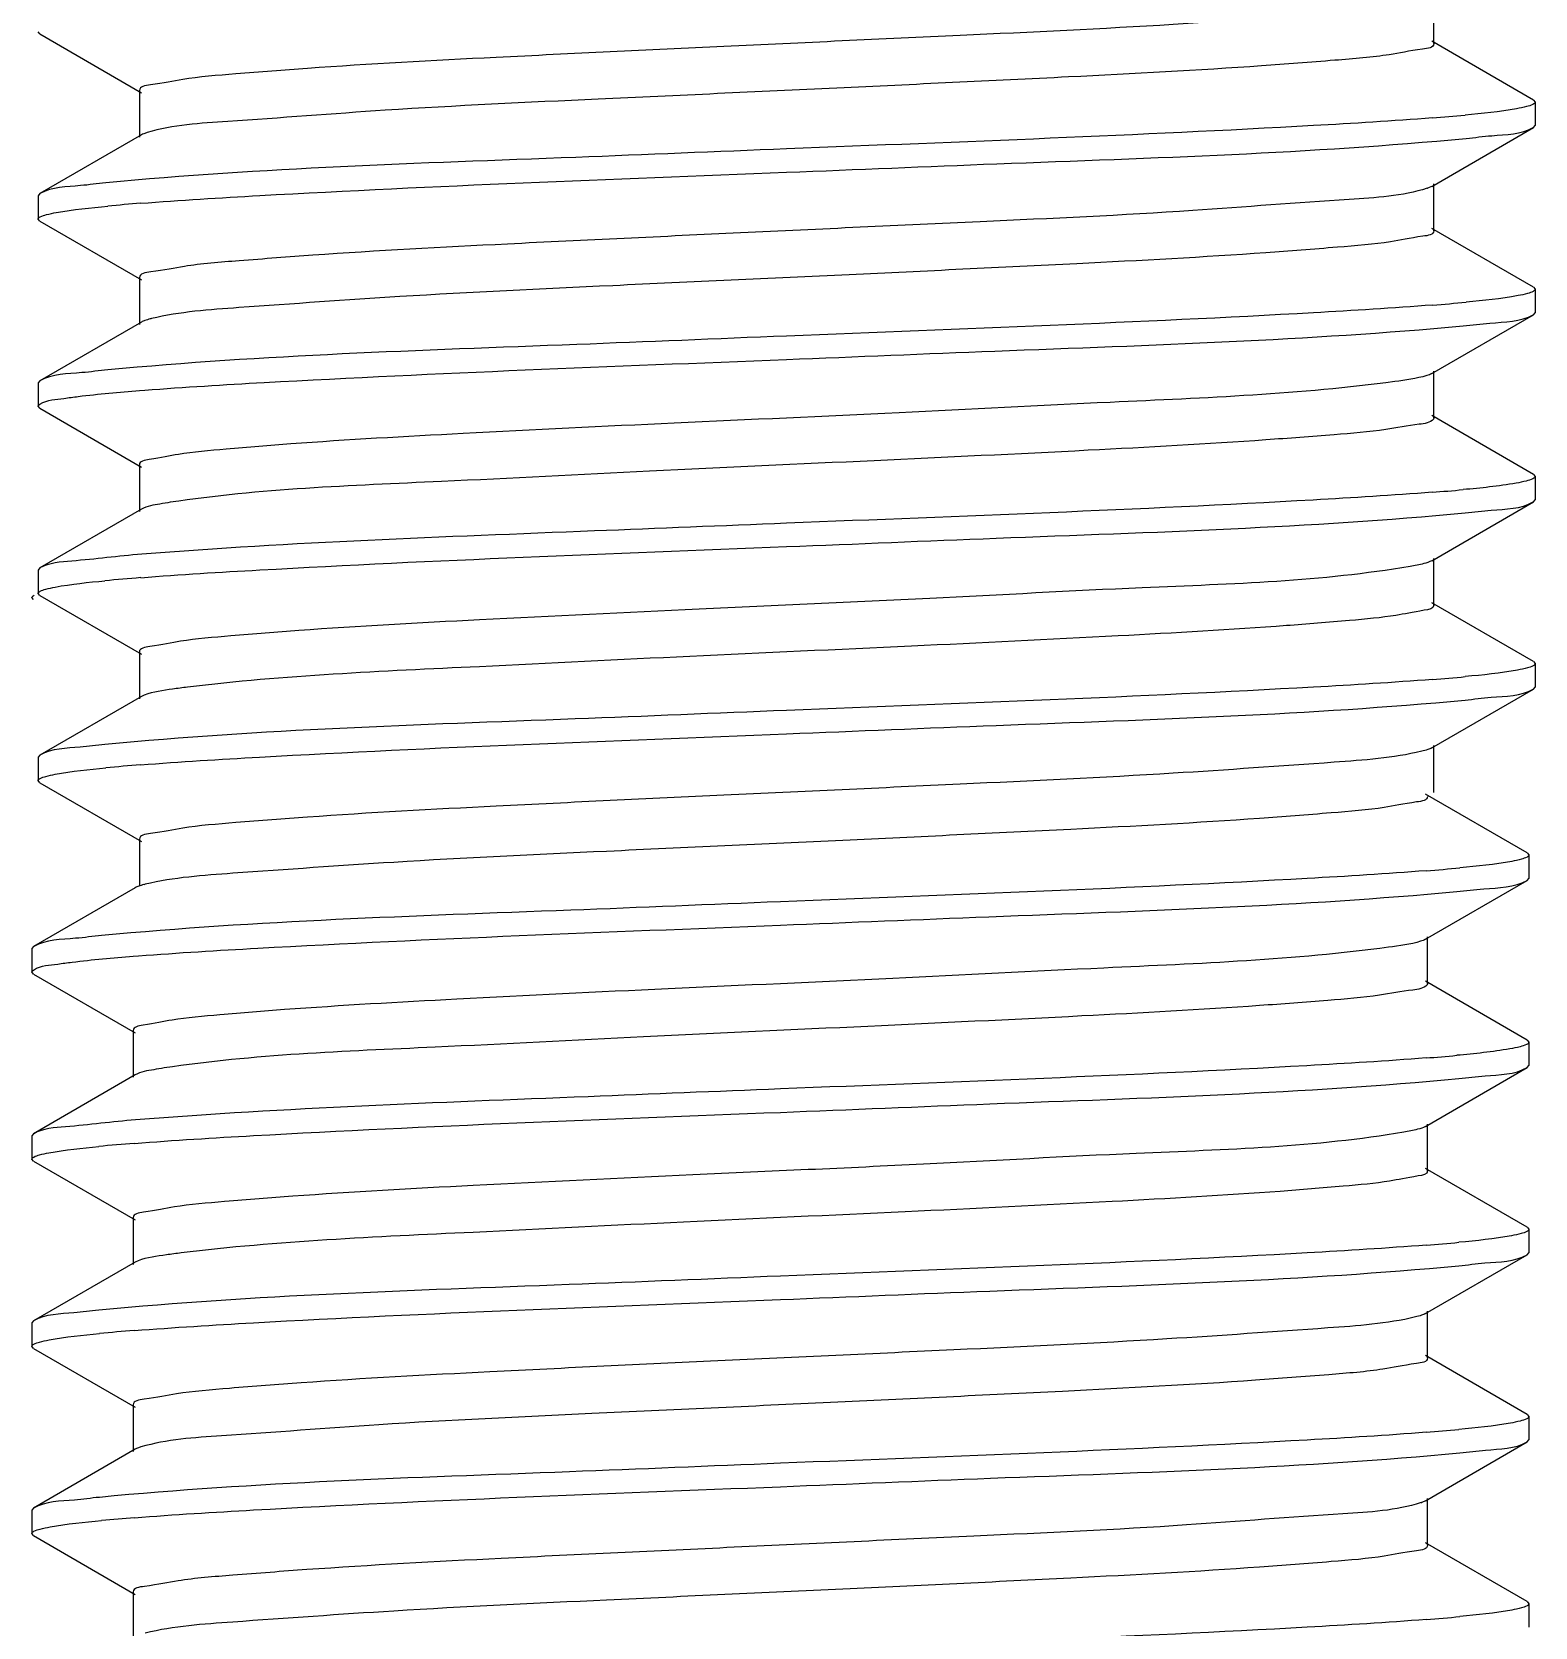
# Model space of a CAD drawing. Extents: x -1396510 to 1250330, y -1892470 to 1623980.
# Drawn here: x -1160440.1 to -1160363.7, y -61603.1 to -61522 of the extents above; entities that cross this region are included whole.
import ezdxf

# ---------------------------------------------------------------- set-up
doc = ezdxf.new("R2010")
doc.units = 0
doc.header["$LTSCALE"] = 1000
doc.header["$MEASUREMENT"] = 0

msp = doc.modelspace()

# ---------------------------------------------------------------- linework, layer by layer
at = {"linetype": 'Continuous'}
for p, q in [((-1160368.821, -61522.557), (-1160368.821, -61520.177)), ((-1160439.734, -61522.066), (-1160439.824, -61521.962)), ((-1160439.734, -61522.066), (-1160434.567, -61525.057)), ((-1160363.758, -61525.428), (-1160368.925, -61522.437)), ((-1160434.671, -61524.937), (-1160434.671, -61527.317)), ((-1160363.758, -61525.428), (-1160363.668, -61525.533)), ((-1160363.668, -61525.532), (-1160363.668, -61526.722)), ((-1160434.567, -61527.196), (-1160439.734, -61530.187)), ((-1160368.925, -61529.817), (-1160363.758, -61526.826)), ((-1160363.758, -61526.826), (-1160363.668, -61526.721)), ((-1160368.821, -61532.077), (-1160368.821, -61529.697)), ((-1160439.734, -61530.187), (-1160439.824, -61530.292)), ((-1160439.824, -61530.292), (-1160439.824, -61531.482)), ((-1160368.925, -61529.817), (-1160369.113, -61529.899)), ((-1160439.734, -61531.586), (-1160439.824, -61531.482)), ((-1160439.734, -61531.586), (-1160434.567, -61534.577)), ((-1160363.758, -61534.947), (-1160368.925, -61531.956)), ((-1160434.671, -61534.456), (-1160434.671, -61536.836)), ((-1160363.758, -61534.947), (-1160363.668, -61535.051)), ((-1160363.668, -61535.051), (-1160363.668, -61536.241)), ((-1160363.758, -61536.346), (-1160363.668, -61536.242)), ((-1160434.567, -61536.716), (-1160439.734, -61539.707)), ((-1160368.925, -61539.337), (-1160363.758, -61536.346)), ((-1160368.821, -61541.596), (-1160368.821, -61539.216)), ((-1160439.734, -61539.707), (-1160439.824, -61539.811)), ((-1160439.824, -61539.811), (-1160439.824, -61541.001)), ((-1160434.665, -61540.203), (-1160434.396, -61540.182)), ((-1160439.734, -61541.105), (-1160439.824, -61541.001)), ((-1160439.734, -61541.105), (-1160434.567, -61544.096)), ((-1160363.758, -61544.467), (-1160368.925, -61541.476)), ((-1160434.671, -61543.976), (-1160434.671, -61546.356)), ((-1160363.758, -61544.467), (-1160363.668, -61544.571)), ((-1160363.668, -61544.571), (-1160363.668, -61545.761)), ((-1160368.925, -61548.856), (-1160363.758, -61545.865)), ((-1160363.758, -61545.865), (-1160363.668, -61545.76)), ((-1160434.567, -61546.235), (-1160439.734, -61549.226)), ((-1160439.734, -61549.226), (-1160439.824, -61549.331)), ((-1160368.821, -61551.115), (-1160368.821, -61548.736)), ((-1160439.824, -61549.331), (-1160439.824, -61550.521)), ((-1160440.051, -61550.835), (-1160440.141, -61550.731)), ((-1160439.734, -61550.625), (-1160439.824, -61550.52)), ((-1160439.734, -61550.625), (-1160434.567, -61553.616)), ((-1160363.758, -61553.986), (-1160368.925, -61550.995)), ((-1160434.671, -61553.495), (-1160434.671, -61555.875)), ((-1160363.758, -61553.986), (-1160363.668, -61554.09)), ((-1160363.668, -61554.09), (-1160363.668, -61555.28)), ((-1160434.422, -61555.689), (-1160434.567, -61555.755)), ((-1160368.925, -61558.376), (-1160363.758, -61555.384)), ((-1160363.758, -61555.384), (-1160363.668, -61555.281)), ((-1160434.567, -61555.755), (-1160439.734, -61558.746)), ((-1160439.734, -61558.746), (-1160439.824, -61558.85)), ((-1160439.824, -61558.85), (-1160439.824, -61560.04)), ((-1160368.821, -61560.635), (-1160368.821, -61558.255)), ((-1160439.734, -61560.144), (-1160439.824, -61560.04)), ((-1160439.734, -61560.144), (-1160434.567, -61563.135)), ((-1160364.075, -61563.716), (-1160369.242, -61560.725)), ((-1160434.671, -61563.015), (-1160434.671, -61565.395)), ((-1160364.075, -61563.716), (-1160363.985, -61563.819)), ((-1160363.985, -61563.82), (-1160363.985, -61565.01)), ((-1160369.242, -61568.105), (-1160364.075, -61565.114)), ((-1160364.075, -61565.114), (-1160363.985, -61565.01)), ((-1160434.884, -61565.484), (-1160440.051, -61568.476)), ((-1160440.051, -61568.476), (-1160440.141, -61568.58)), ((-1160440.141, -61568.58), (-1160440.141, -61569.77)), ((-1160369.138, -61570.365), (-1160369.138, -61567.985)), ((-1160434.982, -61568.972), (-1160434.714, -61568.951)), ((-1160440.051, -61569.874), (-1160440.141, -61569.77)), ((-1160440.051, -61569.874), (-1160434.884, -61572.865)), ((-1160364.075, -61573.235), (-1160369.242, -61570.244)), ((-1160434.988, -61572.745), (-1160434.988, -61575.124)), ((-1160364.075, -61573.235), (-1160363.985, -61573.34)), ((-1160363.985, -61573.339), (-1160363.985, -61574.529)), ((-1160434.884, -61575.004), (-1160440.051, -61577.995)), ((-1160369.242, -61577.625), (-1160364.075, -61574.634)), ((-1160364.075, -61574.634), (-1160363.985, -61574.529)), ((-1160369.138, -61579.884), (-1160369.138, -61577.504)), ((-1160440.051, -61577.995), (-1160440.141, -61578.099)), ((-1160440.141, -61578.099), (-1160440.141, -61579.289)), ((-1160440.051, -61579.393), (-1160440.141, -61579.289)), ((-1160440.051, -61579.393), (-1160434.884, -61582.384)), ((-1160364.075, -61582.755), (-1160369.242, -61579.764)), ((-1160434.988, -61582.264), (-1160434.988, -61584.644)), ((-1160364.075, -61582.755), (-1160363.985, -61582.858)), ((-1160363.985, -61582.859), (-1160363.985, -61584.049)), ((-1160364.075, -61584.153), (-1160363.985, -61584.05)), ((-1160434.884, -61584.523), (-1160440.051, -61587.514)), ((-1160434.739, -61584.457), (-1160434.884, -61584.523)), ((-1160369.242, -61587.144), (-1160364.075, -61584.153)), ((-1160369.138, -61589.404), (-1160369.138, -61587.024)), ((-1160440.051, -61587.514), (-1160440.141, -61587.619)), ((-1160440.141, -61587.619), (-1160440.141, -61588.809)), ((-1160440.051, -61588.913), (-1160440.141, -61588.809)), ((-1160440.051, -61588.913), (-1160434.884, -61591.904)), ((-1160364.075, -61592.274), (-1160369.242, -61589.283)), ((-1160434.988, -61591.783), (-1160434.988, -61594.163)), ((-1160364.075, -61592.274), (-1160363.985, -61592.379)), ((-1160363.985, -61592.378), (-1160363.985, -61593.568)), ((-1160369.242, -61596.664), (-1160364.075, -61593.673)), ((-1160364.075, -61593.673), (-1160363.985, -61593.568)), ((-1160434.884, -61594.043), (-1160440.051, -61597.034)), ((-1160440.051, -61597.034), (-1160440.141, -61597.138)), ((-1160369.242, -61596.664), (-1160369.431, -61596.745)), ((-1160369.138, -61598.923), (-1160369.138, -61596.543)), ((-1160440.141, -61597.138), (-1160440.141, -61598.328)), ((-1160440.051, -61598.432), (-1160440.141, -61598.328)), ((-1160440.051, -61598.432), (-1160434.884, -61601.423)), ((-1160364.075, -61601.794), (-1160369.242, -61598.803)), ((-1160434.988, -61601.303), (-1160434.988, -61603.683)), ((-1160364.075, -61601.794), (-1160363.985, -61601.897)), ((-1160363.985, -61601.898), (-1160363.985, -61603.088))]:
    msp.add_line(p, q, dxfattribs=at)
for centre, radius, start, end in [((-1160377.301, -61418.429), 108.233, 274.45712, 275.33723), ((-1160369.831, -61527.819), 2.2, 287.90926, 289.04399), ((-1160426.233, -61638.086), 107.732, 94.45668, 95.34996), ((-1160377.18, -61429.381), 106.795, 274.45625, 275.37587), ((-1160432.867, -61541.515), 5.112, 103.46037, 104.33038), ((-1160377.497, -61435.121), 110.588, 274.45932, 275.27313), ((-1160426.508, -61653.846), 104.443, 94.4466, 95.44876), ((-1160377.28, -61447.236), 107.984, 274.45712, 275.34294), ((-1160426.444, -61664.134), 105.213, 94.4523, 95.42241), ((-1160377.498, -61458.15), 106.795, 274.45625, 275.37587), ((-1160433.184, -61570.284), 5.112, 103.46037, 104.33038), ((-1160377.814, -61463.89), 110.588, 274.45932, 275.27313), ((-1160426.825, -61682.615), 104.443, 94.4466, 95.44876), ((-1160377.597, -61476.004), 107.984, 274.45712, 275.34294), ((-1160426.761, -61692.902), 105.213, 94.4523, 95.42241), ((-1160377.618, -61485.275), 108.233, 274.45712, 275.33723), ((-1160370.149, -61594.666), 2.2, 287.90926, 289.04399), ((-1160426.55, -61704.932), 107.732, 94.45668, 95.34996), ((-1160377.498, -61496.227), 106.795, 274.45625, 275.37587)]:
    msp.add_arc(centre, radius, start, end, dxfattribs=at)
for points, knots in [([(-1160369.438, -61520.471), (-1160370.893, -61520.819), (-1160375.141, -61521.115), (-1160382.954, -61521.681), (-1160393.311, -61522.165), (-1160404.797, -61522.695), (-1160415.844, -61523.219), (-1160424.188, -61523.658), (-1160429.405, -61524.071), (-1160432.24, -61524.296), (-1160433.578, -61524.598), (-1160434.67, -61524.729), (-1160434.67, -61524.937)], [0, 0, 0, 0, 0.068576, 0.194029, 0.359725, 0.543506, 0.720761, 0.867753, 0.923531, 0.964877, 0.99049, 1, 1, 1, 1]), ([(-1160368.821, -61522.557), (-1160368.822, -61522.77), (-1160369.943, -61522.898), (-1160371.314, -61523.208), (-1160374.222, -61523.434), (-1160379.56, -61523.853), (-1160388.075, -61524.297), (-1160399.306, -61524.825), (-1160410.899, -61525.367), (-1160421.246, -61525.836), (-1160428.86, -61526.45), (-1160432.955, -61526.688), (-1160434.276, -61527.082)], [0, 0, 0, 0, 0.009703, 0.035887, 0.07813, 0.135078, 0.284815, 0.464601, 0.649729, 0.81476, 0.937049, 1, 1, 1, 1]), ([(-1160363.669, -61525.533), (-1160363.669, -61525.586), (-1160363.849, -61525.695), (-1160363.994, -61525.733), (-1160364.106, -61525.762)], [0, 0, 0, 0, 0.314295, 1, 1, 1, 1]), ([(-1160368.889, -61526.335), (-1160370.907, -61526.493), (-1160381.853, -61527.156), (-1160392.811, -61527.556), (-1160401.746, -61527.912)], [0, 0, 0, 0, 0.184553, 1, 1, 1, 1]), ([(-1160364.106, -61525.762), (-1160364.272, -61525.806), (-1160365.306, -61526.01), (-1160366.356, -61526.11), (-1160367.233, -61526.193)], [0, 0, 0, 0, 0.163341, 1, 1, 1, 1]), ([(-1160434.276, -61527.082), (-1160434.333, -61527.099), (-1160434.432, -61527.131), (-1160434.528, -61527.174), (-1160434.567, -61527.196)], [0, 0, 0, 0, 0.569522, 1, 1, 1, 1]), ([(-1160367.175, -61527.377), (-1160366.739, -61527.336), (-1160365.612, -61527.177), (-1160364.379, -61527.186), (-1160363.759, -61526.826)], [0, 0, 0, 0, 0.379133, 1, 1, 1, 1]), ([(-1160401.746, -61527.912), (-1160405.322, -61528.054), (-1160416.871, -61528.548), (-1160428.44, -61528.881), (-1160436.386, -61529.643)], [0, 0, 0, 0, 0.309586, 1, 1, 1, 1]), ([(-1160401.746, -61529.102), (-1160398.183, -61528.96), (-1160386.657, -61528.468), (-1160375.111, -61528.131), (-1160367.175, -61527.377)], [0, 0, 0, 0, 0.309073, 1, 1, 1, 1]), ([(-1160436.386, -61529.643), (-1160436.813, -61529.684), (-1160437.918, -61529.84), (-1160439.125, -61529.835), (-1160439.733, -61530.187)], [0, 0, 0, 0, 0.378727, 1, 1, 1, 1]), ([(-1160434.604, -61530.679), (-1160432.587, -61530.52), (-1160421.64, -61529.858), (-1160410.681, -61529.457), (-1160401.746, -61529.102)], [0, 0, 0, 0, 0.184541, 1, 1, 1, 1]), ([(-1160369.155, -61529.913), (-1160370.429, -61530.325), (-1160374.476, -61530.537), (-1160382.019, -61531.172), (-1160392.361, -61531.633), (-1160403.987, -61532.18), (-1160415.278, -61532.71), (-1160423.848, -61533.155), (-1160429.226, -61533.576), (-1160432.157, -61533.802), (-1160433.539, -61534.116), (-1160434.669, -61534.242), (-1160434.671, -61534.456)], [0, 0, 0, 0, 0.061098, 0.182334, 0.347135, 0.532706, 0.713328, 0.863975, 0.921317, 0.963856, 0.990226, 1, 1, 1, 1]), ([(-1160439.823, -61531.482), (-1160439.823, -61531.43), (-1160439.651, -61531.321), (-1160439.509, -61531.285), (-1160439.401, -61531.256)], [0, 0, 0, 0, 0.315177, 1, 1, 1, 1]), ([(-1160439.401, -61531.256), (-1160439.236, -61531.212), (-1160438.204, -61531.005), (-1160437.155, -61530.905), (-1160436.278, -61530.823)], [0, 0, 0, 0, 0.16229, 1, 1, 1, 1]), ([(-1160368.821, -61532.077), (-1160368.821, -61532.284), (-1160369.915, -61532.415), (-1160371.251, -61532.718), (-1160374.089, -61532.943), (-1160379.306, -61533.356), (-1160387.652, -61533.795), (-1160398.702, -61534.319), (-1160410.189, -61534.849), (-1160420.546, -61535.333), (-1160428.356, -61535.899), (-1160432.603, -61536.195), (-1160434.057, -61536.543)], [0, 0, 0, 0, 0.009517, 0.035128, 0.076492, 0.132277, 0.279305, 0.456588, 0.640385, 0.806077, 0.931494, 1, 1, 1, 1]), ([(-1160364.047, -61535.265), (-1160364.209, -61535.311), (-1160365.242, -61535.524), (-1160366.293, -61535.623), (-1160367.175, -61535.707)], [0, 0, 0, 0, 0.159053, 1, 1, 1, 1]), ([(-1160363.669, -61535.051), (-1160363.668, -61535.098), (-1160363.82, -61535.203), (-1160363.95, -61535.238), (-1160364.047, -61535.265)], [0, 0, 0, 0, 0.319254, 1, 1, 1, 1]), ([(-1160368.883, -61535.854), (-1160370.9, -61536.013), (-1160381.848, -61536.675), (-1160392.809, -61537.076), (-1160401.746, -61537.431)], [0, 0, 0, 0, 0.184509, 1, 1, 1, 1]), ([(-1160434.132, -61536.562), (-1160434.219, -61536.584), (-1160434.367, -61536.626), (-1160434.511, -61536.684), (-1160434.566, -61536.716)], [0, 0, 0, 0, 0.585672, 1, 1, 1, 1]), ([(-1160401.746, -61538.621), (-1160398.212, -61538.481), (-1160386.74, -61537.993), (-1160375.248, -61537.647), (-1160367.334, -61536.912)], [0, 0, 0, 0, 0.307895, 1, 1, 1, 1]), ([(-1160367.334, -61536.912), (-1160366.877, -61536.869), (-1160365.697, -61536.704), (-1160364.406, -61536.721), (-1160363.759, -61536.346)], [0, 0, 0, 0, 0.380051, 1, 1, 1, 1]), ([(-1160401.746, -61537.431), (-1160405.302, -61537.573), (-1160416.814, -61538.064), (-1160428.347, -61538.403), (-1160436.278, -61539.152)], [0, 0, 0, 0, 0.308784, 1, 1, 1, 1]), ([(-1160434.396, -61540.182), (-1160432.376, -61540.026), (-1160421.498, -61539.373), (-1160410.608, -61538.974), (-1160401.746, -61538.621)], [0, 0, 0, 0, 0.186017, 1, 1, 1, 1]), ([(-1160436.278, -61539.152), (-1160436.719, -61539.194), (-1160437.859, -61539.354), (-1160439.106, -61539.343), (-1160439.733, -61539.707)], [0, 0, 0, 0, 0.379378, 1, 1, 1, 1]), ([(-1160368.925, -61539.337), (-1160369.003, -61539.382), (-1160369.616, -61539.594), (-1160370.258, -61539.671), (-1160370.806, -61539.745)], [0, 0, 0, 0, 0.140461, 1, 1, 1, 1]), ([(-1160438.512, -61540.602), (-1160438.268, -61540.565), (-1160436.99, -61540.395), (-1160435.705, -61540.286), (-1160434.665, -61540.203)], [0, 0, 0, 0, 0.190958, 1, 1, 1, 1]), ([(-1160370.806, -61539.745), (-1160375.602, -61540.39), (-1160384.039, -61540.716), (-1160396.254, -61541.359), (-1160407.24, -61541.841), (-1160417.531, -61542.345), (-1160425.188, -61542.764), (-1160429.929, -61543.153), (-1160432.483, -61543.373), (-1160433.697, -61543.647), (-1160434.671, -61543.787), (-1160434.671, -61543.976)], [0, 0, 0, 0, 0.226556, 0.394464, 0.573122, 0.741029, 0.877994, 0.929534, 0.967621, 0.99116, 1, 1, 1, 1]), ([(-1160439.824, -61541.001), (-1160439.824, -61540.958), (-1160439.378, -61540.638), (-1160438.929, -61540.666), (-1160438.512, -61540.602)], [0, 0, 0, 0, 0.092798, 1, 1, 1, 1]), ([(-1160368.845, -61541.655), (-1160369.011, -61541.851), (-1160369.934, -61541.954), (-1160371.537, -61542.261), (-1160374.184, -61542.472), (-1160379.204, -61542.864), (-1160387.021, -61543.281), (-1160397.466, -61543.788), (-1160408.44, -61544.265), (-1160420.372, -61544.918), (-1160428.538, -61545.197), (-1160433.099, -61545.886)], [0, 0, 0, 0, 0.011937, 0.038615, 0.07957, 0.133598, 0.274096, 0.443272, 0.620779, 0.785256, 1, 1, 1, 1]), ([(-1160368.821, -61541.596), (-1160368.821, -61541.606), (-1160368.826, -61541.628), (-1160368.838, -61541.646), (-1160368.845, -61541.655)], [0, 0, 0, 0, 0.463467, 1, 1, 1, 1]), ([(-1160364.116, -61544.803), (-1160364.287, -61544.848), (-1160365.351, -61545.056), (-1160366.431, -61545.157), (-1160367.334, -61545.241)], [0, 0, 0, 0, 0.163149, 1, 1, 1, 1]), ([(-1160363.669, -61544.571), (-1160363.669, -61544.625), (-1160363.854, -61544.736), (-1160364.002, -61544.774), (-1160364.116, -61544.803)], [0, 0, 0, 0, 0.312916, 1, 1, 1, 1]), ([(-1160433.099, -61545.886), (-1160433.275, -61545.912), (-1160433.766, -61546.001), (-1160434.284, -61546.073), (-1160434.566, -61546.235)], [0, 0, 0, 0, 0.353551, 1, 1, 1, 1]), ([(-1160368.898, -61545.374), (-1160370.916, -61545.533), (-1160381.859, -61546.195), (-1160392.815, -61546.595), (-1160401.746, -61546.951)], [0, 0, 0, 0, 0.184619, 1, 1, 1, 1]), ([(-1160367.224, -61546.421), (-1160366.782, -61546.379), (-1160365.638, -61546.218), (-1160364.387, -61546.23), (-1160363.759, -61545.865)], [0, 0, 0, 0, 0.379419, 1, 1, 1, 1]), ([(-1160401.746, -61548.141), (-1160398.192, -61547.999), (-1160386.683, -61547.509), (-1160375.154, -61547.169), (-1160367.224, -61546.421)], [0, 0, 0, 0, 0.308711, 1, 1, 1, 1]), ([(-1160401.746, -61546.951), (-1160405.004, -61547.08), (-1160415.942, -61547.532), (-1160426.889, -61547.923), (-1160434.554, -61548.524)], [0, 0, 0, 0, 0.297814, 1, 1, 1, 1]), ([(-1160434.605, -61549.718), (-1160432.588, -61549.559), (-1160421.641, -61548.897), (-1160410.682, -61548.496), (-1160401.746, -61548.141)], [0, 0, 0, 0, 0.184504, 1, 1, 1, 1]), ([(-1160434.554, -61548.524), (-1160435.743, -61548.617), (-1160437.432, -61548.853), (-1160439.255, -61548.951), (-1160439.733, -61549.226)], [0, 0, 0, 0, 0.683777, 1, 1, 1, 1]), ([(-1160370.027, -61549.147), (-1160374.518, -61549.918), (-1160382.719, -61550.131), (-1160394.767, -61550.82), (-1160406.02, -61551.301), (-1160416.692, -61551.822), (-1160424.693, -61552.25), (-1160429.67, -61552.651), (-1160432.364, -61552.873), (-1160433.637, -61553.161), (-1160434.672, -61553.297), (-1160434.671, -61553.495)], [0, 0, 0, 0, 0.210773, 0.377666, 0.558838, 0.731273, 0.873076, 0.926648, 0.966309, 0.990838, 1, 1, 1, 1]), ([(-1160368.925, -61548.856), (-1160369.049, -61548.927), (-1160369.421, -61549.032), (-1160369.792, -61549.107), (-1160370.027, -61549.147)], [0, 0, 0, 0, 0.374139, 1, 1, 1, 1]), ([(-1160439.436, -61550.304), (-1160439.279, -61550.26), (-1160438.284, -61550.055), (-1160437.272, -61549.957), (-1160436.425, -61549.875)], [0, 0, 0, 0, 0.160861, 1, 1, 1, 1]), ([(-1160440.14, -61550.731), (-1160440.14, -61550.709), (-1160440.105, -61550.655), (-1160440.055, -61550.628), (-1160440.023, -61550.612)], [0, 0, 0, 0, 0.384576, 1, 1, 1, 1]), ([(-1160439.823, -61550.52), (-1160439.823, -61550.472), (-1160439.668, -61550.367), (-1160439.535, -61550.332), (-1160439.436, -61550.304)], [0, 0, 0, 0, 0.319044, 1, 1, 1, 1]), ([(-1160368.821, -61551.115), (-1160368.822, -61551.3), (-1160369.765, -61551.443), (-1160370.951, -61551.708), (-1160373.435, -61551.928), (-1160378.06, -61552.31), (-1160385.545, -61552.726), (-1160395.643, -61553.222), (-1160406.486, -61553.701), (-1160418.76, -61554.329), (-1160427.299, -61554.688), (-1160432.226, -61555.288)], [0, 0, 0, 0, 0.008683, 0.031763, 0.069103, 0.119686, 0.254361, 0.420111, 0.597552, 0.765912, 1, 1, 1, 1]), ([(-1160363.669, -61554.09), (-1160363.668, -61554.138), (-1160363.825, -61554.244), (-1160363.958, -61554.279), (-1160364.058, -61554.307)], [0, 0, 0, 0, 0.318137, 1, 1, 1, 1]), ([(-1160368.888, -61554.893), (-1160370.906, -61555.052), (-1160381.852, -61555.714), (-1160392.811, -61556.115), (-1160401.746, -61556.47)], [0, 0, 0, 0, 0.184538, 1, 1, 1, 1]), ([(-1160364.058, -61554.307), (-1160364.222, -61554.353), (-1160365.268, -61554.566), (-1160366.332, -61554.666), (-1160367.224, -61554.75)], [0, 0, 0, 0, 0.159502, 1, 1, 1, 1]), ([(-1160432.226, -61555.288), (-1160432.478, -61555.318), (-1160433.214, -61555.421), (-1160433.963, -61555.517), (-1160434.422, -61555.689)], [0, 0, 0, 0, 0.341642, 1, 1, 1, 1]), ([(-1160367.233, -61555.941), (-1160366.789, -61555.899), (-1160365.643, -61555.738), (-1160364.389, -61555.75), (-1160363.759, -61555.384)], [0, 0, 0, 0, 0.379512, 1, 1, 1, 1]), ([(-1160401.746, -61556.47), (-1160405.33, -61556.613), (-1160416.892, -61557.108), (-1160428.474, -61557.439), (-1160436.425, -61558.205)], [0, 0, 0, 0, 0.309919, 1, 1, 1, 1]), ([(-1160401.746, -61557.66), (-1160398.193, -61557.519), (-1160386.687, -61557.028), (-1160375.161, -61556.688), (-1160367.233, -61555.941)], [0, 0, 0, 0, 0.308641, 1, 1, 1, 1]), ([(-1160434.611, -61559.238), (-1160432.594, -61559.079), (-1160421.645, -61558.416), (-1160410.683, -61558.016), (-1160401.746, -61557.66)], [0, 0, 0, 0, 0.184493, 1, 1, 1, 1]), ([(-1160436.425, -61558.205), (-1160436.846, -61558.246), (-1160437.939, -61558.401), (-1160439.132, -61558.397), (-1160439.733, -61558.746)], [0, 0, 0, 0, 0.378482, 1, 1, 1, 1]), ([(-1160369.438, -61558.549), (-1160370.893, -61558.896), (-1160375.141, -61559.193), (-1160382.954, -61559.758), (-1160393.311, -61560.243), (-1160404.797, -61560.773), (-1160415.844, -61561.297), (-1160424.188, -61561.736), (-1160429.405, -61562.148), (-1160432.24, -61562.373), (-1160433.578, -61562.676), (-1160434.67, -61562.807), (-1160434.67, -61563.015)], [0, 0, 0, 0, 0.068576, 0.194029, 0.359725, 0.543506, 0.720761, 0.867753, 0.923531, 0.964877, 0.99049, 1, 1, 1, 1]), ([(-1160368.925, -61558.376), (-1160368.989, -61558.412), (-1160369.159, -61558.477), (-1160369.333, -61558.524), (-1160369.438, -61558.549)], [0, 0, 0, 0, 0.406881, 1, 1, 1, 1]), ([(-1160439.433, -61559.823), (-1160439.274, -61559.779), (-1160438.267, -61559.572), (-1160437.244, -61559.473), (-1160436.386, -61559.391)], [0, 0, 0, 0, 0.160696, 1, 1, 1, 1]), ([(-1160439.823, -61560.04), (-1160439.823, -61559.991), (-1160439.666, -61559.886), (-1160439.533, -61559.851), (-1160439.433, -61559.823)], [0, 0, 0, 0, 0.318595, 1, 1, 1, 1]), ([(-1160369.139, -61560.845), (-1160369.138, -61561.053), (-1160370.232, -61561.184), (-1160371.569, -61561.487), (-1160374.406, -61561.712), (-1160379.624, -61562.124), (-1160387.97, -61562.563), (-1160399.019, -61563.087), (-1160410.506, -61563.617), (-1160420.864, -61564.102), (-1160428.674, -61564.668), (-1160432.92, -61564.963), (-1160434.374, -61565.312)], [0, 0, 0, 0, 0.009517, 0.035128, 0.076492, 0.132277, 0.279305, 0.456588, 0.640385, 0.806077, 0.931494, 1, 1, 1, 1]), ([(-1160363.986, -61563.819), (-1160363.985, -61563.867), (-1160364.137, -61563.972), (-1160364.267, -61564.006), (-1160364.365, -61564.034)], [0, 0, 0, 0, 0.319254, 1, 1, 1, 1]), ([(-1160369.2, -61564.622), (-1160371.217, -61564.781), (-1160382.166, -61565.444), (-1160393.126, -61565.844), (-1160402.063, -61566.2)], [0, 0, 0, 0, 0.184509, 1, 1, 1, 1]), ([(-1160364.365, -61564.034), (-1160364.526, -61564.08), (-1160365.559, -61564.292), (-1160366.61, -61564.392), (-1160367.492, -61564.475)], [0, 0, 0, 0, 0.159053, 1, 1, 1, 1]), ([(-1160434.449, -61565.33), (-1160434.537, -61565.353), (-1160434.684, -61565.395), (-1160434.828, -61565.452), (-1160434.883, -61565.484)], [0, 0, 0, 0, 0.585672, 1, 1, 1, 1]), ([(-1160367.651, -61565.68), (-1160367.194, -61565.638), (-1160366.015, -61565.473), (-1160364.723, -61565.49), (-1160364.076, -61565.114)], [0, 0, 0, 0, 0.380051, 1, 1, 1, 1]), ([(-1160402.063, -61566.2), (-1160405.619, -61566.341), (-1160417.132, -61566.832), (-1160428.664, -61567.172), (-1160436.595, -61567.921)], [0, 0, 0, 0, 0.308784, 1, 1, 1, 1]), ([(-1160402.063, -61567.39), (-1160398.53, -61567.249), (-1160387.057, -61566.762), (-1160375.566, -61566.416), (-1160367.651, -61565.68)], [0, 0, 0, 0, 0.307895, 1, 1, 1, 1]), ([(-1160434.714, -61568.951), (-1160432.693, -61568.795), (-1160421.815, -61568.142), (-1160410.926, -61567.742), (-1160402.063, -61567.39)], [0, 0, 0, 0, 0.186017, 1, 1, 1, 1]), ([(-1160436.595, -61567.921), (-1160437.036, -61567.962), (-1160438.177, -61568.123), (-1160439.424, -61568.112), (-1160440.05, -61568.476)], [0, 0, 0, 0, 0.379378, 1, 1, 1, 1]), ([(-1160371.123, -61568.514), (-1160375.919, -61569.159), (-1160384.356, -61569.484), (-1160396.572, -61570.127), (-1160407.557, -61570.609), (-1160417.848, -61571.113), (-1160425.506, -61571.533), (-1160430.247, -61571.921), (-1160432.8, -61572.141), (-1160434.014, -61572.416), (-1160434.988, -61572.556), (-1160434.988, -61572.745)], [0, 0, 0, 0, 0.226556, 0.394464, 0.573122, 0.741029, 0.877994, 0.929534, 0.967621, 0.99116, 1, 1, 1, 1]), ([(-1160369.242, -61568.105), (-1160369.32, -61568.15), (-1160369.934, -61568.362), (-1160370.575, -61568.44), (-1160371.123, -61568.514)], [0, 0, 0, 0, 0.140461, 1, 1, 1, 1]), ([(-1160440.141, -61569.77), (-1160440.141, -61569.727), (-1160439.695, -61569.406), (-1160439.246, -61569.435), (-1160438.829, -61569.371)], [0, 0, 0, 0, 0.092798, 1, 1, 1, 1]), ([(-1160438.829, -61569.371), (-1160438.586, -61569.334), (-1160437.307, -61569.164), (-1160436.022, -61569.054), (-1160434.982, -61568.972)], [0, 0, 0, 0, 0.190958, 1, 1, 1, 1]), ([(-1160369.163, -61570.423), (-1160369.328, -61570.619), (-1160370.251, -61570.723), (-1160371.854, -61571.03), (-1160374.502, -61571.241), (-1160379.521, -61571.633), (-1160387.339, -61572.049), (-1160397.784, -61572.556), (-1160408.757, -61573.033), (-1160420.689, -61573.687), (-1160428.855, -61573.966), (-1160433.416, -61574.654)], [0, 0, 0, 0, 0.011937, 0.038615, 0.07957, 0.133598, 0.274096, 0.443272, 0.620779, 0.785256, 1, 1, 1, 1]), ([(-1160369.138, -61570.365), (-1160369.138, -61570.375), (-1160369.143, -61570.396), (-1160369.155, -61570.415), (-1160369.163, -61570.423)], [0, 0, 0, 0, 0.463467, 1, 1, 1, 1]), ([(-1160364.433, -61573.572), (-1160364.604, -61573.617), (-1160365.668, -61573.824), (-1160366.748, -61573.926), (-1160367.651, -61574.01)], [0, 0, 0, 0, 0.163149, 1, 1, 1, 1]), ([(-1160363.986, -61573.34), (-1160363.986, -61573.394), (-1160364.171, -61573.505), (-1160364.319, -61573.542), (-1160364.433, -61573.572)], [0, 0, 0, 0, 0.312916, 1, 1, 1, 1]), ([(-1160369.216, -61574.143), (-1160371.233, -61574.302), (-1160382.176, -61574.963), (-1160393.132, -61575.364), (-1160402.063, -61575.719)], [0, 0, 0, 0, 0.184619, 1, 1, 1, 1]), ([(-1160433.416, -61574.654), (-1160433.592, -61574.681), (-1160434.083, -61574.77), (-1160434.601, -61574.842), (-1160434.883, -61575.004)], [0, 0, 0, 0, 0.353551, 1, 1, 1, 1]), ([(-1160402.063, -61576.909), (-1160398.509, -61576.768), (-1160387, -61576.277), (-1160375.471, -61575.937), (-1160367.542, -61575.189)], [0, 0, 0, 0, 0.308711, 1, 1, 1, 1]), ([(-1160367.542, -61575.189), (-1160367.099, -61575.148), (-1160365.956, -61574.987), (-1160364.704, -61574.999), (-1160364.076, -61574.634)], [0, 0, 0, 0, 0.379419, 1, 1, 1, 1]), ([(-1160402.063, -61575.719), (-1160405.321, -61575.849), (-1160416.26, -61576.301), (-1160427.206, -61576.692), (-1160434.871, -61577.293)], [0, 0, 0, 0, 0.297814, 1, 1, 1, 1]), ([(-1160434.871, -61577.293), (-1160436.06, -61577.386), (-1160437.749, -61577.621), (-1160439.572, -61577.719), (-1160440.05, -61577.995)], [0, 0, 0, 0, 0.683777, 1, 1, 1, 1]), ([(-1160434.922, -61578.487), (-1160432.905, -61578.328), (-1160421.958, -61577.666), (-1160410.999, -61577.265), (-1160402.063, -61576.909)], [0, 0, 0, 0, 0.184504, 1, 1, 1, 1]), ([(-1160369.243, -61577.625), (-1160369.366, -61577.696), (-1160369.738, -61577.801), (-1160370.109, -61577.875), (-1160370.344, -61577.916)], [0, 0, 0, 0, 0.374139, 1, 1, 1, 1]), ([(-1160370.344, -61577.916), (-1160374.835, -61578.686), (-1160383.036, -61578.899), (-1160395.084, -61579.589), (-1160406.337, -61580.07), (-1160417.01, -61580.59), (-1160425.011, -61581.019), (-1160429.987, -61581.419), (-1160432.681, -61581.642), (-1160433.954, -61581.93), (-1160434.989, -61582.066), (-1160434.988, -61582.264)], [0, 0, 0, 0, 0.210773, 0.377666, 0.558838, 0.731273, 0.873076, 0.926648, 0.966309, 0.990838, 1, 1, 1, 1]), ([(-1160440.14, -61579.289), (-1160440.14, -61579.241), (-1160439.985, -61579.136), (-1160439.853, -61579.101), (-1160439.753, -61579.073)], [0, 0, 0, 0, 0.319044, 1, 1, 1, 1]), ([(-1160439.753, -61579.073), (-1160439.596, -61579.029), (-1160438.601, -61578.824), (-1160437.589, -61578.726), (-1160436.742, -61578.644)], [0, 0, 0, 0, 0.160861, 1, 1, 1, 1]), ([(-1160369.138, -61579.884), (-1160369.139, -61580.068), (-1160370.082, -61580.211), (-1160371.269, -61580.477), (-1160373.752, -61580.697), (-1160378.377, -61581.079), (-1160385.862, -61581.494), (-1160395.96, -61581.99), (-1160406.803, -61582.47), (-1160419.077, -61583.098), (-1160427.616, -61583.457), (-1160432.543, -61584.056)], [0, 0, 0, 0, 0.008683, 0.031763, 0.069103, 0.119686, 0.254361, 0.420111, 0.597552, 0.765912, 1, 1, 1, 1]), ([(-1160364.375, -61583.076), (-1160364.539, -61583.122), (-1160365.586, -61583.335), (-1160366.649, -61583.435), (-1160367.542, -61583.519)], [0, 0, 0, 0, 0.159502, 1, 1, 1, 1]), ([(-1160363.986, -61582.858), (-1160363.986, -61582.907), (-1160364.142, -61583.013), (-1160364.275, -61583.048), (-1160364.375, -61583.076)], [0, 0, 0, 0, 0.318137, 1, 1, 1, 1]), ([(-1160432.543, -61584.056), (-1160432.795, -61584.087), (-1160433.531, -61584.19), (-1160434.28, -61584.286), (-1160434.739, -61584.457)], [0, 0, 0, 0, 0.341642, 1, 1, 1, 1]), ([(-1160369.206, -61583.662), (-1160371.223, -61583.82), (-1160382.169, -61584.483), (-1160393.128, -61584.883), (-1160402.063, -61585.239)], [0, 0, 0, 0, 0.184538, 1, 1, 1, 1]), ([(-1160402.063, -61586.429), (-1160398.511, -61586.287), (-1160387.004, -61585.797), (-1160375.479, -61585.456), (-1160367.55, -61584.71)], [0, 0, 0, 0, 0.308641, 1, 1, 1, 1]), ([(-1160367.55, -61584.71), (-1160367.107, -61584.668), (-1160365.96, -61584.507), (-1160364.706, -61584.519), (-1160364.076, -61584.153)], [0, 0, 0, 0, 0.379512, 1, 1, 1, 1]), ([(-1160402.063, -61585.239), (-1160405.647, -61585.381), (-1160417.209, -61585.876), (-1160428.792, -61586.208), (-1160436.742, -61586.974)], [0, 0, 0, 0, 0.309919, 1, 1, 1, 1]), ([(-1160434.928, -61588.007), (-1160432.911, -61587.848), (-1160421.962, -61587.185), (-1160411, -61586.784), (-1160402.063, -61586.429)], [0, 0, 0, 0, 0.184493, 1, 1, 1, 1]), ([(-1160436.742, -61586.974), (-1160437.163, -61587.014), (-1160438.256, -61587.169), (-1160439.449, -61587.166), (-1160440.051, -61587.514)], [0, 0, 0, 0, 0.378482, 1, 1, 1, 1]), ([(-1160369.755, -61587.317), (-1160371.21, -61587.665), (-1160375.459, -61587.962), (-1160383.271, -61588.527), (-1160393.628, -61589.012), (-1160405.114, -61589.541), (-1160416.162, -61590.065), (-1160424.505, -61590.505), (-1160429.722, -61590.917), (-1160432.558, -61591.142), (-1160433.895, -61591.445), (-1160434.988, -61591.576), (-1160434.988, -61591.783)], [0, 0, 0, 0, 0.068576, 0.194029, 0.359725, 0.543506, 0.720761, 0.867753, 0.923531, 0.964877, 0.99049, 1, 1, 1, 1]), ([(-1160369.243, -61587.144), (-1160369.306, -61587.181), (-1160369.476, -61587.246), (-1160369.651, -61587.293), (-1160369.755, -61587.317)], [0, 0, 0, 0, 0.406881, 1, 1, 1, 1]), ([(-1160439.75, -61588.591), (-1160439.592, -61588.547), (-1160438.585, -61588.34), (-1160437.561, -61588.242), (-1160436.703, -61588.16)], [0, 0, 0, 0, 0.160696, 1, 1, 1, 1]), ([(-1160440.14, -61588.809), (-1160440.14, -61588.76), (-1160439.984, -61588.655), (-1160439.851, -61588.619), (-1160439.75, -61588.591)], [0, 0, 0, 0, 0.318595, 1, 1, 1, 1]), ([(-1160369.139, -61589.404), (-1160369.139, -61589.616), (-1160370.261, -61589.744), (-1160371.631, -61590.055), (-1160374.539, -61590.281), (-1160379.877, -61590.699), (-1160388.392, -61591.143), (-1160399.624, -61591.672), (-1160411.217, -61592.214), (-1160421.564, -61592.683), (-1160429.177, -61593.296), (-1160433.272, -61593.535), (-1160434.593, -61593.928)], [0, 0, 0, 0, 0.009703, 0.035887, 0.07813, 0.135078, 0.284815, 0.464601, 0.649729, 0.81476, 0.937049, 1, 1, 1, 1]), ([(-1160364.423, -61592.608), (-1160364.59, -61592.652), (-1160365.624, -61592.856), (-1160366.673, -61592.957), (-1160367.55, -61593.039)], [0, 0, 0, 0, 0.163341, 1, 1, 1, 1]), ([(-1160363.986, -61592.379), (-1160363.987, -61592.432), (-1160364.166, -61592.542), (-1160364.312, -61592.579), (-1160364.423, -61592.608)], [0, 0, 0, 0, 0.314295, 1, 1, 1, 1]), ([(-1160369.207, -61593.181), (-1160371.224, -61593.34), (-1160382.17, -61594.002), (-1160393.129, -61594.403), (-1160402.063, -61594.758)], [0, 0, 0, 0, 0.184553, 1, 1, 1, 1]), ([(-1160367.492, -61594.224), (-1160367.057, -61594.182), (-1160365.929, -61594.023), (-1160364.696, -61594.032), (-1160364.076, -61593.673)], [0, 0, 0, 0, 0.379133, 1, 1, 1, 1]), ([(-1160434.593, -61593.928), (-1160434.65, -61593.945), (-1160434.749, -61593.978), (-1160434.845, -61594.02), (-1160434.884, -61594.043)], [0, 0, 0, 0, 0.569522, 1, 1, 1, 1]), ([(-1160402.063, -61595.948), (-1160398.5, -61595.806), (-1160386.974, -61595.314), (-1160375.429, -61594.977), (-1160367.492, -61594.224)], [0, 0, 0, 0, 0.309073, 1, 1, 1, 1]), ([(-1160402.063, -61594.758), (-1160405.64, -61594.901), (-1160417.188, -61595.394), (-1160428.758, -61595.728), (-1160436.703, -61596.489)], [0, 0, 0, 0, 0.309586, 1, 1, 1, 1]), ([(-1160434.921, -61597.525), (-1160432.904, -61597.367), (-1160421.957, -61596.704), (-1160410.998, -61596.304), (-1160402.063, -61595.948)], [0, 0, 0, 0, 0.184541, 1, 1, 1, 1]), ([(-1160436.703, -61596.489), (-1160437.13, -61596.53), (-1160438.235, -61596.687), (-1160439.442, -61596.681), (-1160440.051, -61597.034)], [0, 0, 0, 0, 0.378727, 1, 1, 1, 1]), ([(-1160369.472, -61596.759), (-1160370.746, -61597.171), (-1160374.793, -61597.383), (-1160382.336, -61598.019), (-1160392.679, -61598.479), (-1160404.305, -61599.026), (-1160415.595, -61599.556), (-1160424.166, -61600.002), (-1160429.543, -61600.422), (-1160432.474, -61600.648), (-1160433.856, -61600.962), (-1160434.987, -61601.089), (-1160434.988, -61601.303)], [0, 0, 0, 0, 0.061098, 0.182334, 0.347135, 0.532706, 0.713328, 0.863975, 0.921317, 0.963856, 0.990226, 1, 1, 1, 1]), ([(-1160439.719, -61598.102), (-1160439.554, -61598.058), (-1160438.521, -61597.852), (-1160437.472, -61597.752), (-1160436.595, -61597.669)], [0, 0, 0, 0, 0.16229, 1, 1, 1, 1]), ([(-1160440.14, -61598.328), (-1160440.14, -61598.276), (-1160439.968, -61598.168), (-1160439.827, -61598.131), (-1160439.719, -61598.102)], [0, 0, 0, 0, 0.315177, 1, 1, 1, 1]), ([(-1160369.139, -61598.923), (-1160369.138, -61599.131), (-1160370.232, -61599.261), (-1160371.569, -61599.565), (-1160374.406, -61599.789), (-1160379.624, -61600.202), (-1160387.97, -61600.641), (-1160399.019, -61601.165), (-1160410.506, -61601.695), (-1160420.864, -61602.18), (-1160428.674, -61602.746), (-1160432.92, -61603.041), (-1160434.374, -61603.39)], [0, 0, 0, 0, 0.009517, 0.035128, 0.076492, 0.132277, 0.279305, 0.456588, 0.640385, 0.806077, 0.931494, 1, 1, 1, 1]), ([(-1160363.986, -61601.897), (-1160363.985, -61601.945), (-1160364.137, -61602.05), (-1160364.267, -61602.084), (-1160364.365, -61602.112)], [0, 0, 0, 0, 0.319254, 1, 1, 1, 1]), ([(-1160369.2, -61602.7), (-1160371.217, -61602.859), (-1160382.166, -61603.521), (-1160393.126, -61603.922), (-1160402.063, -61604.278)], [0, 0, 0, 0, 0.184509, 1, 1, 1, 1]), ([(-1160364.365, -61602.112), (-1160364.526, -61602.157), (-1160365.559, -61602.37), (-1160366.61, -61602.469), (-1160367.492, -61602.553)], [0, 0, 0, 0, 0.159053, 1, 1, 1, 1])]:
    msp.add_open_spline(points, degree=3, knots=knots, dxfattribs=at)

doc.saveas('drawing.dxf')
